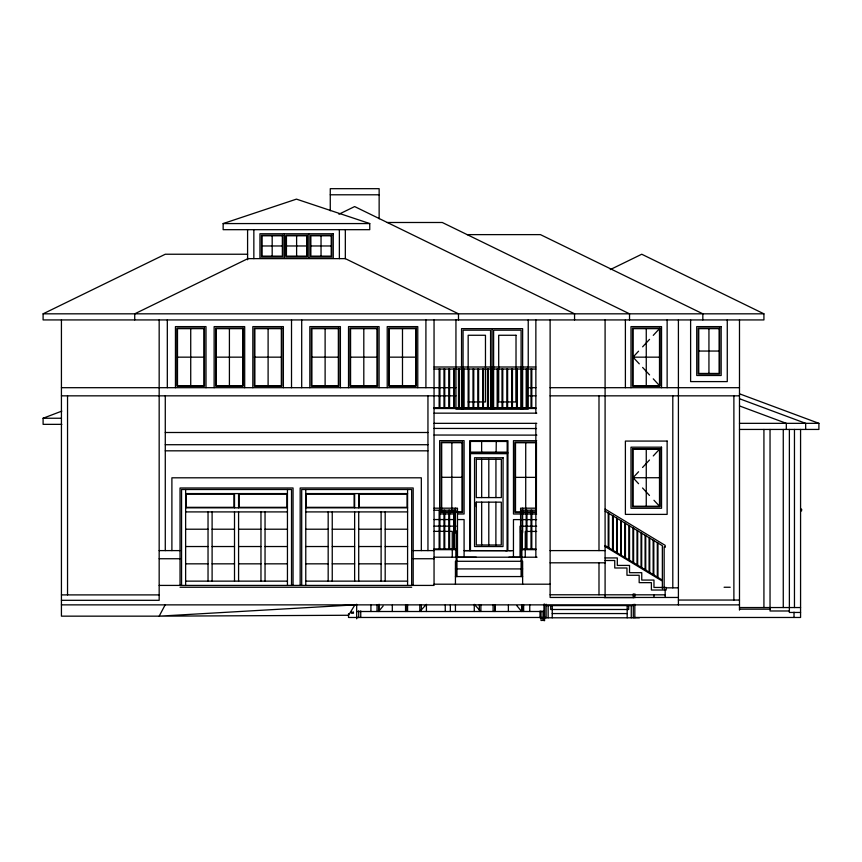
<?xml version="1.0" encoding="UTF-8"?>
<svg xmlns="http://www.w3.org/2000/svg" width="862" height="862" viewBox="0 0 862 862"><rect width="100%" height="100%" fill="white"/><g stroke="black" fill="none" stroke-linecap="round" stroke-linejoin="round"><path stroke-width="1.29" d="M451.817 512.427L451.871 442.691M476.287 506.662L476.287 502.137L501.307 502.158L501.275 545.021L476.287 545L476.287 502.137M481.632 452.13L481.632 441.441M495.887 545.021L495.919 502.158M469.693 550.624L469.693 440.665L507.944 440.697L507.869 550.656L464.09 550.624L511.381 550.656M513.44 557.208L513.472 519.603L536.638 519.624M525.26 557.208L525.27 531.434L536.66 531.434M496.124 452.141L496.275 441.452M165.159 604.865L159.168 616.158L61.428 616.158L61.428 319.931M383.127 606.018L378.569 611.492L378.569 604.919M356.663 611.514L544.008 611.492M639.281 363.85L633.031 357.159L638.57 351.19M642.621 346.826L649.549 339.359M653.267 335.361L659.505 328.648L633.031 328.648L633.031 385.659L659.505 385.659L659.505 328.648M638.57 483.701L633.031 477.731L638.57 471.762M642.546 467.484L649.474 460.017M653.267 455.944L659.505 449.221L633.031 449.221L633.031 506.242L659.505 506.242L659.505 449.221M610.296 269.58L641.748 254.236L763.926 313.822L763.926 319.931L43.1 319.931L43.1 313.822L165.278 254.236L247.609 254.236M248.288 258.438L134.731 313.822L134.731 319.931M338.928 214.229L354.638 206.568L574.555 313.822L574.555 319.931M61.838 424.352L43.1 424.352L43.1 418.242L61.816 411.109M223.15 223.57L296.453 199.133L369.755 223.57L369.755 229.68L223.15 229.68L223.15 223.57L369.755 223.57M356.674 617.537L358.711 617.472L358.711 610.813M330.265 194.79L379.14 194.79M387.307 222.493L442.281 222.493L629.529 313.822L629.529 319.931M467.139 234.626L540.442 234.626L702.832 313.822L702.832 319.931M261.994 245.972L282.359 245.972M286.432 245.972L306.786 245.972M310.859 245.972L331.223 245.972M247.89 258.632L345.328 258.632L345.328 229.68M43.1 313.822L763.926 313.822M698.759 351.049L719.123 351.049M177.486 357.159L203.96 357.159M216.179 357.159L242.653 357.159M254.355 357.159L281.335 357.159M311.882 357.159L338.357 357.159M350.565 357.159L377.039 357.159M388.751 357.159L415.732 357.159M633.031 357.159L659.505 357.159M434.049 367.007L535.862 367.007M434.049 369.044L535.862 369.044M61.428 387.695L455.944 387.695M528.234 387.695L535.959 387.695M550.118 387.695L739.488 387.695M61.428 395.841L455.944 395.841M528.234 395.841L535.959 395.841M550.118 395.841L739.488 395.841M468.163 401.951L485.468 401.951L485.468 335.264L468.163 335.264L468.163 407.737M434.049 407.737L535.862 407.737M434.049 408.502L535.862 408.502M434.049 413.157L536.778 413.157M43.1 418.242L61.428 418.242M434.049 423.339L536.778 423.339M739.488 423.339L818.9 423.339L818.9 429.438L739.488 429.438M165.278 432.498L427.951 432.498M165.278 444.717L427.951 444.717M165.278 450.826L427.951 450.826M441.689 477.3L462.054 477.3M515.508 477.365L535.916 477.365M633.031 477.731L659.505 477.731M185.632 493.581L287.445 493.581M305.773 493.581L407.586 493.581M185.632 507.837L287.445 507.837M305.773 507.837L407.586 507.837M434.049 508.181L457.474 508.181L457.496 557.208L476.287 557.229M535.862 508.181L520.594 508.181L520.594 532.791L522.631 532.791L522.631 508.192M800.572 509.367L801.595 509.367L801.595 510.897L800.572 510.897M434.049 510.218L456.16 510.218M520.594 510.218L535.862 510.218M185.632 511.909L287.445 511.909M305.773 511.909L407.586 511.909M185.632 529.214L208.033 529.214M212.106 529.214L234.507 529.214M238.58 529.214L260.97 529.214M265.043 529.214L287.445 529.214M305.773 529.214L328.174 529.214M332.247 529.214L354.638 529.214M358.711 529.214L381.112 529.214M385.185 529.214L407.586 529.214M455.438 531.067L457.474 531.067M520.594 531.067L522.631 531.067M457.474 532.791L455.438 532.791L455.438 508.192M185.632 546.53L208.033 546.53M212.106 546.53L234.507 546.53M238.58 546.53L260.97 546.53M265.043 546.53L287.445 546.53M305.773 546.53L328.174 546.53M332.247 546.53L354.638 546.53M358.711 546.53L381.112 546.53M385.185 546.53L407.586 546.53M434.049 548.911L456.989 548.911L456.989 557.305M521.133 548.911L535.862 548.911M434.049 549.665L456.3 549.665L456.3 557.305M521.812 549.665L535.862 549.665M159.168 550.602L180.039 550.602M413.178 550.602L434.049 550.602M550.118 550.602L605.092 550.602M505.585 550.656L507.104 550.656L507.179 453.681L470.447 453.649L470.447 550.624M434.049 557.208L537.037 557.208M605.092 557.929L617.311 557.929L617.311 565.418L629.529 565.418L629.529 572.691L641.748 572.691L641.748 580.072L653.967 580.072L653.967 587.453L666.186 587.453L666.186 590.028L651.392 590.028L651.392 582.647L639.173 582.647L639.173 575.266L626.965 575.266L626.965 567.993L614.746 567.993L614.746 560.505L605.092 560.505M159.168 558.738L180.039 558.738M413.178 558.738L434.049 558.738M550.118 562.811L605.092 562.811M185.632 563.834L208.033 563.834M212.106 563.834L234.507 563.834M238.58 563.834L260.97 563.834M265.043 563.834L287.445 563.834M305.773 563.834L328.174 563.834M332.247 563.834L354.638 563.834M358.711 563.834L381.112 563.834M385.185 563.834L407.586 563.834M455.438 568.92L522.631 568.92M455.438 576.559L522.631 576.559M185.632 581.139L287.445 581.139M305.773 581.139L407.586 581.139M434.049 584.199L550.118 584.199M159.168 585.417L434.049 585.417L434.049 319.931M180.039 587.248L411.659 587.248M724.091 587.248L730.2 587.248M666.186 587.841L678.405 587.841M550.118 594.769L665.162 594.834M61.428 594.899L159.168 594.899M678.405 597.463L550.118 597.463L550.118 319.931M604.068 597.603L633.484 597.603M678.405 600.049L739.488 600.049M61.428 600.308L159.168 600.308L159.168 319.931M61.428 604.865L739.488 604.876M546.12 605.587L633.29 605.587M739.488 607.548L800.572 607.548M739.488 609.175L770.035 609.175M789.376 610.986L770.035 610.986L770.035 429.438M800.572 612.451L789.376 612.451L789.376 429.438M552.23 613.561L627.18 613.561M546.12 617.472L348.528 617.472L348.528 613.722M634.82 617.472L800.572 617.472L800.572 429.438M639.399 617.795L540.011 617.795L540.011 611.093M543.06 620.349L541.024 620.489L541.024 610.964M434.049 428.436L536.53 428.533M434.049 435.03L536.854 435.127M536.692 440.719L513.472 440.697L513.472 514.011L536.638 514.021M469.693 452.884L507.944 452.916M455.082 513.957L439.652 513.946L439.652 440.644L464.09 440.665L464.09 513.967L457.657 513.967M434.049 519.549L454.953 519.56M457.56 519.56L464.09 519.57L464.09 557.208M434.049 526.143L456.192 526.154M536.649 526.219L520.055 526.208L520.034 557.208L508.882 557.251M434.049 531.358L452.27 531.369L452.27 557.208M508.882 550.656L513.44 550.656M800.572 509.27L801.595 509.367M739.488 393.805L818.9 423.339M739.488 398.729L805.668 423.339L805.668 429.438M739.488 405.927L786.316 423.339L786.316 429.438M344.929 258.438L458.487 313.822L458.487 319.931M605.092 509.065L665.173 545.355L665.173 547.392L664.149 546.777L664.149 588.854M605.092 511.101L662.361 545.7L662.361 580.104L605.092 545.506M605.092 546.53L662.361 581.128L662.361 588.854M642.621 367.438L649.571 374.884M642.546 487.978L649.474 495.445M653.956 500.272L659.505 506.242M653.267 378.838L659.505 385.659M516.726 605.512L521.607 611.492L521.607 605.016M794.462 429.438L794.462 607.548M794.021 612.182L794.021 617.472M783.267 429.438L783.267 607.548M763.926 429.438L763.926 607.548M739.488 319.931L739.488 610.124M733.885 395.841L733.885 600.049M727.269 319.931L727.269 381.597L690.613 381.597L690.613 319.931M708.941 328.648L708.941 373.451M678.405 319.931L678.405 604.865M672.802 395.841L672.802 587.841M667.134 319.931L667.134 387.695M665.162 590.028L665.162 597.463M661.542 387.695L661.542 326.612L630.995 326.612L630.995 387.695M657.965 543.038L657.965 577.443M657.307 542.64L657.307 577.055M653.816 540.539L653.816 574.943M653.967 594.963L653.967 597.463M653.159 540.14L653.159 574.545M649.743 538.071L649.743 572.487M649.086 537.683L649.086 572.088M646.263 328.648L646.263 385.659M646.263 449.221L646.263 506.242M645.746 535.658L645.746 570.073M645.099 535.27L645.099 569.674M641.694 533.212L641.694 567.616M641.037 532.813L641.037 567.218M637.675 530.787L637.675 565.192M637.018 530.389L637.018 564.793M634.82 593.735L634.82 597.743M634.82 604.24L634.82 617.795M633.602 528.32L633.602 562.735M633.29 593.735L633.29 597.743M633.29 604.381L633.29 617.795M632.945 527.932L632.945 562.336M631.253 605.911L631.253 617.795M629.529 525.863L629.529 560.268M628.883 525.464L628.883 559.88M628.71 605.566L628.71 609.488L550.699 609.488L550.699 605.566M627.18 605.566L627.18 617.795M625.446 523.396L625.446 557.8M625.392 319.931L625.392 387.695M624.788 522.997L624.788 557.412M621.362 520.928L621.362 555.333M620.705 520.529L620.705 554.934M617.278 518.461L617.278 552.865M616.621 518.062L616.621 552.467M613.194 515.993L613.194 550.398M612.537 515.595L612.537 549.999M608.874 513.386L608.874 547.79M608.216 512.987L608.216 547.392M605.092 319.931L605.092 597.463M598.993 395.841L598.993 550.602M598.993 562.811L598.993 594.769M552.23 605.566L552.23 617.795M548.157 605.911L548.157 617.795M546.12 604.176L546.12 617.795M544.59 604.208L544.59 620.662L544.008 620.662L544.008 604.079M543.06 610.964L543.06 620.489M535.862 319.931L535.862 413.157M535.862 423.339L535.862 557.208M531.789 369.044L531.789 407.737M531.789 510.218L531.789 548.911M531.024 369.044L531.024 407.737M531.024 510.218L531.024 548.911M529.753 604.822L529.753 611.492M528.234 319.931L528.234 409.084L455.944 409.084L455.944 319.931M526.962 369.044L526.962 407.737M526.962 510.218L526.962 548.911M526.197 369.044L526.197 407.737M526.197 510.218L526.197 548.911M525.723 442.745L525.723 511.974M523.643 604.876L523.643 611.492M522.631 409.084L522.631 328.648L461.547 328.648L461.547 409.084M522.631 584.199L522.631 561.291L455.438 561.291L455.438 584.199M522.124 369.044L522.124 407.737M522.124 510.218L522.124 548.911M522.124 604.919L522.124 611.492M521.866 531.649L521.866 576.559M521.359 369.044L521.359 407.737M521.359 532.899L521.359 548.911M521.101 409.084L521.101 330.178L493.614 330.178L493.614 409.084M521.101 531.649L521.101 576.559M517.286 369.044L517.286 407.737M516.521 369.044L516.521 407.737M512.448 369.044L512.448 407.737M511.683 369.044L511.683 407.737M508.375 605.264L508.375 611.492M507.61 369.044L507.61 407.737M506.845 369.044L506.845 407.737M502.772 369.044L502.772 407.737M502.018 369.044L502.018 407.737M497.945 369.044L497.945 407.737M497.18 369.044L497.18 407.737M495.941 459.295L495.941 497.579M495.144 604.822L495.144 611.492M494.637 604.962L494.637 611.492M493.107 369.044L493.107 407.737M493.107 604.876L493.107 611.492M492.342 369.044L492.342 407.737M492.083 328.648L492.083 409.084M490.564 409.084L490.564 330.178L463.066 330.178L463.066 409.084M488.808 459.284L488.808 497.579M488.797 502.147L488.797 545.01M488.269 369.044L488.269 407.737M487.504 369.044L487.504 407.737M483.431 369.044L483.431 407.737M482.666 369.044L482.666 407.737M481.686 459.284L481.686 497.579M481.675 502.147L481.675 545.01M480.888 604.876L480.888 611.492L474.272 604.37L474.272 611.492M479.358 604.639L479.358 611.492M478.593 369.044L478.593 407.737M477.828 369.044L477.828 407.737M473.766 369.044L473.766 407.737M473.001 369.044L473.001 407.737M468.928 369.044L468.928 407.737M464.09 369.044L464.09 407.737M463.325 369.044L463.325 407.737M459.252 369.044L459.252 407.737M458.487 369.044L458.487 407.737M456.957 531.649L456.957 576.559M456.203 531.649L456.203 576.559M455.459 548.911L455.438 549.665M455.438 604.962L455.438 611.492M454.414 369.044L454.414 407.737M454.414 510.218L454.414 548.911M453.649 369.044L453.649 407.737M453.649 510.218L453.649 548.911M450.341 604.919L450.341 611.492M449.576 369.044L449.576 407.737M449.576 510.218L449.576 548.911M448.822 369.044L448.822 407.737M448.822 510.218L448.822 548.911M445.255 604.962L445.255 611.492M444.749 369.044L444.749 407.737M444.749 510.218L444.749 548.911M443.984 369.044L443.984 407.737M443.984 510.218L443.984 548.911M439.911 369.044L439.911 407.737M439.911 510.218L439.911 548.911M439.146 369.044L439.146 407.737M439.146 510.218L439.146 548.911M427.951 395.841L427.951 550.602M426.421 611.492L426.421 604.37L419.805 611.492L419.805 604.876M425.914 319.931L425.914 387.695M421.324 550.602L421.324 477.807L171.894 477.807L171.894 550.602M421.324 604.639L421.324 611.492M417.768 387.695L417.768 326.612L387.221 326.612L387.221 387.695M413.178 585.417L413.178 487.989L300.17 487.989L300.17 585.417M411.659 585.417L411.659 489.508L301.7 489.508L301.7 585.417M407.586 489.508L407.586 585.417M407.586 604.876L407.586 611.492M406.056 604.919L406.056 611.492M405.549 605.016L405.549 611.492M402.489 328.648L402.489 385.659M392.307 605.146L392.307 611.492M385.185 511.909L385.185 581.139M381.112 511.909L381.112 581.139M379.14 218.765L379.14 188.681L330.265 188.681L330.265 210.77M379.075 387.695L379.075 326.612L348.528 326.612L348.528 387.695M379.075 604.262L379.075 611.492M377.039 604.876L377.039 611.492M370.929 604.822L370.929 611.492M363.807 328.648L363.807 385.659M360.747 610.856L360.747 617.472M358.711 493.581L358.711 507.837M358.711 511.909L358.711 581.139M356.674 604.24L356.674 618.808M354.638 493.581L354.638 507.837M354.638 511.909L354.638 581.139M340.393 387.695L340.393 326.612L309.846 326.612L309.846 387.695M339.369 229.68L339.369 258.632M332.247 511.909L332.247 581.139M328.174 511.909L328.174 581.139M325.114 328.648L325.114 385.659M321.041 235.789L321.041 256.143M308.822 233.753L308.822 258.18M305.773 489.508L305.773 585.417M301.7 319.931L301.7 387.695M296.614 235.789L296.614 256.143M293.048 585.417L293.048 487.989L180.039 487.989L180.039 585.417M291.518 319.931L291.518 387.695M291.518 585.417L291.518 489.508L181.559 489.508L181.559 585.417M287.445 489.508L287.445 585.417M284.395 233.753L284.395 258.18M283.372 387.695L283.372 326.612L252.835 326.612L252.835 387.695M272.176 235.789L272.176 256.143M268.104 328.648L268.104 385.659M265.043 511.909L265.043 581.139M260.97 511.909L260.97 581.139M253.848 229.68L253.848 258.632M247.588 229.68L247.588 259.774M244.689 387.695L244.689 326.612L214.142 326.612L214.142 387.695M238.58 493.581L238.58 507.837M238.58 511.909L238.58 581.139M234.507 493.581L234.507 507.837M234.507 511.909L234.507 581.139M229.411 328.648L229.411 385.659M212.106 511.909L212.106 581.139M208.033 511.909L208.033 581.139M205.996 387.695L205.996 326.612L175.449 326.612L175.449 387.695M190.728 328.648L190.728 385.659M185.632 489.508L185.632 585.417M167.314 319.931L167.314 387.695M165.278 395.841L165.278 550.602M67.538 395.841L67.538 594.899M476.32 459.284L476.287 497.579L501.318 497.579L501.339 459.295L476.32 459.284M503.074 457.776L503.009 546.551L474.553 546.53L474.553 457.754L503.074 457.776M535.948 442.756L535.895 511.985L515.508 511.974L515.508 442.734L535.948 442.756M536.455 442.249L536.401 512.491L514.991 512.481L514.991 442.228L536.455 442.249M354.939 604.865L348.528 615.263L159.168 616.158L354.939 604.865M333.26 233.753L259.958 233.753L259.958 258.18L333.26 258.18L333.26 233.753M282.865 235.272L261.488 235.272L261.488 256.66L282.865 256.66L282.865 235.272M307.303 235.272L285.915 235.272L285.915 256.66L307.303 256.66L307.303 235.272M331.73 235.272L310.352 235.272L310.352 256.66L331.73 256.66L331.73 235.272M282.359 235.789L261.994 235.789L261.994 256.143L282.359 256.143L282.359 235.789M306.786 235.789L286.432 235.789L286.432 256.143L306.786 256.143L306.786 235.789M331.223 235.789L310.859 235.789L310.859 256.143L331.223 256.143L331.223 235.789M721.16 326.612L696.722 326.612L696.755 375.487L721.16 375.487L721.16 326.612M204.466 328.142L176.979 328.142L176.979 386.176L204.466 386.176L204.466 328.142M243.159 328.142L215.672 328.142L215.672 386.176L243.159 386.176L243.159 328.142M281.842 328.142L254.355 328.142L254.355 386.176L281.842 386.176L281.842 328.142M338.863 328.142L311.376 328.142L311.376 386.176L338.863 386.176L338.863 328.142M377.545 328.142L350.058 328.142L350.058 386.176L377.545 386.176L377.545 328.142M416.238 328.142L388.751 328.142L388.751 386.176L416.238 386.176L416.238 328.142M660.012 328.142L632.525 328.142L632.525 386.176L660.012 386.176L660.012 328.142M719.63 328.142L698.252 328.142L698.252 373.957L719.63 373.957L719.63 328.142M203.96 328.648L177.486 328.648L177.486 385.659L203.96 385.659L203.96 328.648M242.653 328.648L216.179 328.648L216.179 385.659L242.653 385.659L242.653 328.648M281.335 328.648L254.872 328.648L254.872 385.659L281.335 385.659L281.335 328.648M338.357 328.648L311.882 328.648L311.882 385.659L338.357 385.659L338.357 328.648M377.039 328.648L350.565 328.648L350.565 385.659L377.039 385.659L377.039 328.648M415.732 328.648L389.258 328.648L389.258 385.659L415.732 385.659L415.732 328.648M719.123 328.648L698.759 328.648L698.759 373.451L719.123 373.451L719.123 328.648M516.015 335.264L498.699 335.264L498.699 401.951L516.015 401.951L516.015 335.264M667.134 441.075L625.392 441.075L625.392 514.388L667.134 514.388L667.134 441.075M661.542 447.184L630.995 447.184L630.995 508.278L661.542 508.278L661.542 447.184M660.012 448.714L632.525 448.714L632.525 506.748L660.012 506.748L660.012 448.714M234.001 494.088L186.149 494.088L186.149 507.33L234.001 507.33L234.001 494.088M286.938 494.088L239.086 494.088L239.086 507.33L286.938 507.33L286.938 494.088M354.131 494.088L306.279 494.088L306.279 507.33L354.131 507.33L354.131 494.088M407.079 494.088L359.228 494.088L359.228 507.33L407.079 507.33L407.079 494.088M353.431 612.225L351.394 612.225L351.394 613.248L353.431 613.248L353.431 612.225M507.179 441.463L470.447 441.43L470.447 452.119L507.179 452.151L507.179 441.463M462.56 442.195L441.182 442.174L441.182 512.427L462.56 512.437L462.56 442.195M462.054 442.702L441.689 442.68L441.689 511.92L462.054 511.931L462.054 442.702"/></g></svg>
